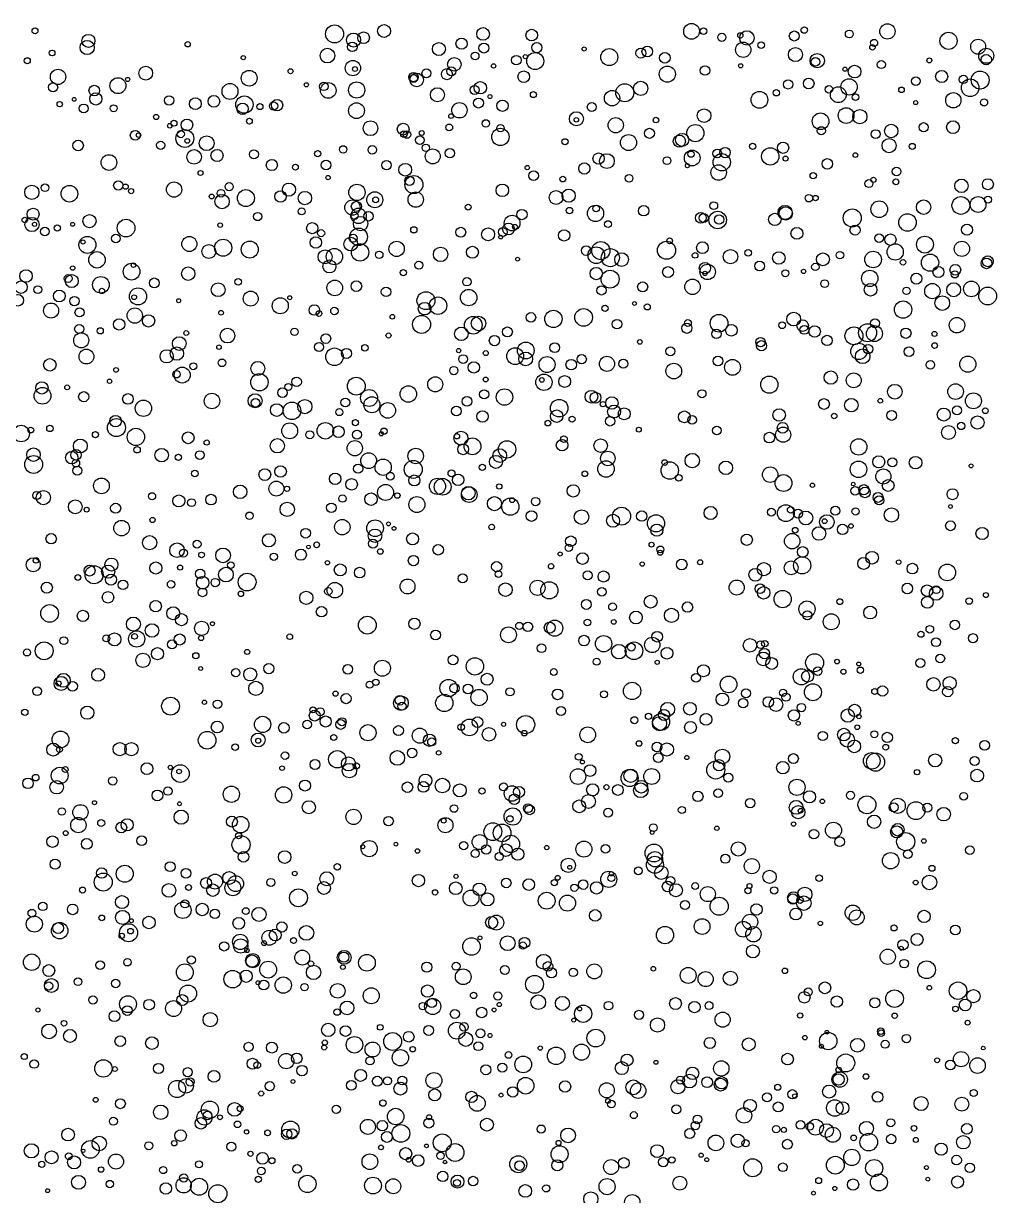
# Model space of a CAD drawing. Extents: x -296 to 296, y -196 to 196.
# Drawn here: x 215.2 to 295.7, y 98.5 to 195.4 of the extents above; entities that cross this region are included whole.
import ezdxf

# ---------------------------------------------------------------- set-up
doc = ezdxf.new("R2010")
doc.units = 0

msp = doc.modelspace()

# ---------------------------------------------------------------- linework, layer by layer
at = {"layer": 'VIA'}
for centre, radius in [((216.1706, 194.8199), 0.243), ((240.94, 194.5734), 0.7448), ((245.0342, 194.813), 0.5313), ((253.2217, 194.5724), 0.5193), ((257.2413, 194.473), 0.4796), ((270.4584, 194.7871), 0.6512), ((271.4482, 194.7941), 0.2733), ((275.0338, 194.2414), 0.5949), ((278.9546, 194.3996), 0.4139), ((279.7815, 194.8913), 0.2703), ((283.5022, 194.5651), 0.3272), ((286.6557, 194.7788), 0.635), ((220.4855, 193.4476), 0.5876), ((220.588, 193.9999), 0.5374), ((228.7955, 193.7168), 0.216), ((242.5121, 194.0675), 0.5797), ((242.4091, 193.5001), 0.3926), ((243.3438, 194.2549), 0.4805), ((249.5661, 193.3225), 0.5399), ((251.4381, 193.763), 0.4633), ((257.6649, 193.4357), 0.4231), ((272.9565, 194.2953), 0.3384), ((274.733, 193.2648), 0.6319), ((274.492, 194.4495), 0.218), ((276.2185, 193.6428), 0.2762), ((285.5512, 193.8281), 0.2948), ((291.7082, 194.002), 0.7114), ((294.1565, 193.5141), 0.6181), ((217.5808, 192.9948), 0.2374), ((240.3504, 192.7767), 0.6044), ((252.56, 192.7468), 0.3214), ((253.2853, 193.4059), 0.4131), ((257.531, 192.3298), 0.7063), ((261.5773, 193.3231), 0.1718), ((263.657, 192.6548), 0.7039), ((266.266, 192.9863), 0.4113), ((266.7971, 193.1216), 0.4424), ((268.2473, 192.5907), 0.4392), ((279.0494, 192.8621), 0.5814), ((280.8496, 192.3643), 0.5914), ((285.4119, 193.4661), 0.2244), ((294.8239, 192.7617), 0.6202), ((215.5318, 192.3525), 0.2486), ((233.3893, 192.6137), 0.1734), ((242.4545, 191.7466), 0.6342), ((250.8371, 192.0598), 0.5572), ((254.0867, 191.9255), 0.1828), ((255.9669, 192.402), 0.3939), ((256.7092, 192.6933), 0.1701), ((268.4549, 191.247), 0.6652), ((271.5684, 191.5457), 0.3918), ((274.521, 191.9344), 0.1736), ((280.704, 192.2614), 0.3649), ((283.9399, 191.4558), 0.528), ((286.1509, 192.038), 0.3361), ((290.1201, 192.3821), 0.2066), ((294.8282, 192.4424), 0.4274), ((218.0749, 191.0167), 0.6334), ((223.0293, 190.2929), 0.6604), ((223.8284, 190.8061), 0.1758), ((225.3254, 191.3253), 0.5685), ((233.8777, 190.9098), 0.6505), ((237.2988, 191.4862), 0.2054), ((242.6301, 191.6683), 0.2053), ((247.465, 190.9947), 0.3804), ((247.4831, 190.892), 0.3221), ((247.7285, 190.7673), 0.5644), ((248.5358, 191.3165), 0.3675), ((250.2281, 191.2452), 0.4566), ((250.5913, 191.4798), 0.367), ((256.5796, 191.0332), 0.4778), ((283.1486, 191.6531), 0.1737), ((289.006, 190.6607), 0.3564), ((291.1397, 191.0485), 0.4974), ((292.9337, 190.8098), 0.3513), ((294.3204, 190.7557), 0.7437), ((217.6638, 190.1565), 0.3808), ((221.073, 189.8869), 0.4394), ((232.2918, 189.8199), 0.6599), ((238.6027, 190.3676), 0.1733), ((240.0509, 190.2312), 0.3492), ((240.4179, 189.8966), 0.6469), ((242.7686, 189.9313), 0.6693), ((249.442, 189.5392), 0.58), ((252.5231, 189.9438), 0.3757), ((252.9913, 190.1164), 0.5115), ((264.9329, 189.7087), 0.7442), ((266.2541, 190.0714), 0.5832), ((278.4462, 190.3941), 0.3784), ((280.1431, 190.4733), 0.44), ((281.8156, 189.9897), 0.3105), ((282.5921, 189.5456), 0.6559), ((283.4807, 190.1898), 0.6785), ((287.8164, 189.9494), 0.2268), ((293.4961, 190.1195), 0.7281), ((219.4057, 189.1568), 0.1572), ((221.2012, 189.1981), 0.5055), ((227.2562, 189.0696), 0.3921), ((229.4265, 188.7973), 0.4884), ((230.9634, 188.9966), 0.4797), ((233.4826, 188.7273), 0.7147), ((236.1867, 188.6807), 0.4655), ((252.8454, 188.8541), 0.4092), ((253.7877, 189.395), 0.1649), ((254.825, 188.6333), 0.4708), ((257.381, 189.5528), 0.2476), ((263.8866, 189.2599), 0.6376), ((276.0715, 189.1221), 0.6916), ((277.4636, 189.7034), 0.2589), ((284.0098, 189.3405), 0.2673), ((288.994, 188.8902), 0.1669), ((292.1042, 189.0835), 0.6328), ((294.6476, 188.9071), 0.2935), ((218.2117, 188.7648), 0.2205), ((220.1944, 188.4144), 0.3602), ((222.6723, 188.4199), 0.2848), ((233.3364, 188.3745), 0.4683), ((234.7662, 188.5606), 0.248), ((235.8998, 188.6103), 0.3476), ((242.7515, 188.2302), 0.6529), ((251.2676, 188.2549), 0.6342), ((260.936, 187.5521), 0.5834), ((262.2052, 188.5331), 0.3663), ((271.4958, 187.8187), 0.5614), ((281.1215, 187.3455), 0.6886), ((283.2365, 187.821), 0.6508), ((284.3728, 187.7261), 0.5912), ((226.1816, 187.7028), 0.2139), ((227.3197, 186.9785), 0.1927), ((227.6537, 187.1896), 0.2503), ((228.7315, 187.0475), 0.4853), ((233.896, 187.359), 0.239), ((243.9097, 186.7737), 0.6116), ((246.6129, 186.697), 0.488), ((250.4192, 186.8361), 0.2822), ((250.5694, 187.7791), 0.1917), ((253.4483, 187.1693), 0.3111), ((254.6537, 186.7781), 0.3029), ((260.9263, 187.471), 0.1841), ((264.1876, 187.0233), 0.63), ((267.5115, 187.4478), 0.2273), ((270.7746, 186.3706), 0.7116), ((286.9635, 186.5461), 0.5531), ((289.65, 186.8521), 0.3821), ((292.0782, 186.8614), 0.5262), ((224.4545, 186.1908), 0.4039), ((224.7255, 186.2042), 0.1837), ((228.5616, 185.9272), 0.7398), ((228.2238, 186.2854), 0.2949), ((230.365, 185.5347), 0.6105), ((246.6715, 186.2894), 0.2655), ((246.9264, 186.2459), 0.3071), ((247.9945, 185.7878), 0.3601), ((248.1481, 186.3814), 0.2023), ((254.6528, 186.0584), 0.7178), ((265.2468, 185.5896), 0.6649), ((266.9721, 186.3519), 0.4153), ((269.4509, 185.6978), 0.5038), ((269.6822, 185.8112), 0.5396), ((281.1898, 186.5644), 0.3375), ((285.681, 186.2882), 0.3663), ((219.7363, 185.3446), 0.4358), ((226.5578, 185.3655), 0.3418), ((228.7617, 185.722), 0.1913), ((241.6483, 185.0209), 0.3099), ((244.0609, 184.9883), 0.3531), ((248.4876, 185.1589), 0.3029), ((260.0015, 185.653), 0.2569), ((273.231, 184.7593), 0.43), ((275.5039, 185.2742), 0.2588), ((276.9663, 184.4449), 0.7133), ((278.0277, 185.1554), 0.4662), ((286.7907, 185.3355), 0.5842), ((288.7111, 185.2722), 0.2484), ((222.2845, 183.9395), 0.6477), ((229.3261, 184.4022), 0.6064), ((231.2233, 184.5111), 0.502), ((234.2669, 184.6212), 0.3747), ((235.7557, 183.7252), 0.4584), ((239.5443, 184.6717), 0.2588), ((249.0565, 184.4444), 0.6184), ((250.4744, 184.7091), 0.3951), ((262.7709, 184.2651), 0.4679), ((263.455, 184.0545), 0.6106), ((268.4258, 184.0923), 0.3236), ((270.5115, 184.3093), 0.6503), ((270.4145, 184.6271), 0.258), ((272.5877, 184.68), 0.3603), ((272.9572, 183.9659), 0.7162), ((278.2279, 184.2605), 0.207), ((281.6817, 183.8215), 0.4367), ((284.004, 184.5524), 0.1915), ((229.8617, 183.074), 0.2059), ((237.7011, 183.5501), 0.2403), ((240.2343, 183.7323), 0.3924), ((245.2393, 183.7243), 0.3851), ((246.7795, 183.3393), 0.5264), ((256.8667, 183.5177), 0.1788), ((257.3941, 182.8431), 0.4013), ((261.5921, 183.4452), 0.4668), ((270.1147, 183.6807), 0.1694), ((272.6957, 183.1092), 0.6425), ((287.4152, 183.1986), 0.3604), ((223.0587, 182.0409), 0.3856), ((227.669, 181.6994), 0.6289), ((232.2262, 181.9461), 0.3416), ((237.1667, 181.6952), 0.5447), ((240.4015, 182.6934), 0.1826), ((247.1357, 182.4237), 0.385), ((247.4963, 182.1133), 0.7439), ((259.8134, 182.5664), 0.2378), ((265.2906, 182.6316), 0.3188), ((280.5197, 182.8538), 0.2655), ((285.1201, 182.1962), 0.3268), ((285.4998, 182.5029), 0.2125), ((287.3531, 182.3414), 0.2464), ((292.7753, 182.01), 0.5546), ((294.9581, 182.144), 0.4563), ((215.9071, 181.4747), 0.5918), ((216.994, 181.8534), 0.3169), ((219.0149, 181.3578), 0.6889), ((223.6608, 181.9402), 0.2169), ((224.1122, 181.571), 0.2122), ((230.7769, 181.1279), 0.198), ((231.6397, 180.7094), 0.5898), ((231.5471, 181.3976), 0.3152), ((233.6064, 180.9917), 0.702), ((236.4657, 181.1291), 0.4788), ((238.4837, 180.9979), 0.5553), ((242.7915, 181.4687), 0.6731), ((244.2677, 180.856), 0.6621), ((247.6501, 180.873), 0.6368), ((254.8078, 181.6349), 0.5147), ((259.2536, 181.0433), 0.57), ((260.2979, 181.1969), 0.5451), ((280.1558, 180.9899), 0.3139), ((242.418, 180.2134), 0.6329), ((242.7415, 180.3132), 0.4167), ((244.3389, 180.8548), 0.245), ((251.9883, 180.2531), 0.2433), ((262.5166, 179.7312), 0.6717), ((262.5648, 180.1369), 0.2686), ((266.4963, 179.9517), 0.4334), ((272.2976, 180.3666), 0.318), ((278.19, 179.8132), 0.583), ((278.2442, 179.725), 0.5533), ((280.7115, 180.9984), 0.2254), ((285.98, 180.0734), 0.6914), ((289.6449, 180.2451), 0.5942), ((292.725, 180.3847), 0.7329), ((294.1515, 180.4655), 0.6518), ((294.9755, 180.8668), 0.2849), ((215.3236, 179.184), 0.2248), ((215.9173, 178.8123), 0.5859), ((216.015, 179.6689), 0.4914), ((220.6821, 179.0946), 0.5459), ((234.5775, 179.4722), 0.3414), ((238.2147, 179.9004), 0.2858), ((242.9166, 179.5302), 0.6399), ((242.6032, 179.5266), 0.2927), ((243.0959, 178.8826), 0.5983), ((243.7486, 179.4978), 0.3953), ((255.6213, 178.9316), 0.6487), ((256.4332, 179.6313), 0.4242), ((260.3664, 179.961), 0.2659), ((271.22, 179.3643), 0.4444), ((271.4617, 179.3541), 0.3714), ((272.6171, 179.1866), 0.728), ((272.7321, 179.2207), 0.3901), ((277.3461, 179.2345), 0.514), ((283.7434, 179.3531), 0.7459), ((288.3171, 178.9821), 0.7233), ((216.1313, 178.8237), 0.1719), ((216.9889, 178.2398), 0.3542), ((218.0159, 178.5262), 0.2621), ((219.2783, 178.8267), 0.1583), ((223.6974, 178.5216), 0.7297), ((231.4797, 178.7608), 0.1877), ((239.0901, 178.509), 0.4619), ((239.8321, 178.0957), 0.2902), ((242.9269, 177.7924), 0.7273), ((247.4944, 178.3701), 0.2592), ((251.3757, 178.1737), 0.4062), ((253.6345, 178.0022), 0.5353), ((254.8508, 178.1921), 0.3662), ((255.3212, 178.4399), 0.4882), ((255.8605, 178.6113), 0.2069), ((259.9186, 177.9119), 0.4715), ((263.5502, 178.8491), 0.2797), ((279.1687, 178.0798), 0.4901), ((283.9759, 178.3523), 0.4175), ((293.2396, 178.3792), 0.4567), ((220.5002, 177.1282), 0.7042), ((220.1446, 177.3692), 0.1722), ((222.8448, 177.6569), 0.3532), ((228.9324, 177.2026), 0.6252), ((231.728, 176.8924), 0.7042), ((233.9234, 176.7431), 0.7007), ((239.3882, 177.3264), 0.4696), ((242.2747, 177.1923), 0.5674), ((242.4748, 177.6767), 0.3295), ((246.0715, 176.7956), 0.6342), ((254.674, 177.7705), 0.1553), ((262.9553, 176.6519), 0.747), ((268.3887, 176.6817), 0.7488), ((268.6478, 177.4632), 0.2363), ((271.3571, 176.8925), 0.4861), ((285.9771, 177.6793), 0.3534), ((286.8989, 177.558), 0.4707), ((289.7556, 177.1504), 0.696), ((292.8135, 176.8025), 0.6298), ((221.295, 175.8918), 0.6806), ((230.5436, 176.5815), 0.5668), ((240.1561, 176.1417), 0.5794), ((240.9256, 176.1616), 0.6768), ((243.0438, 176.5075), 0.717), ((244.6325, 176.3084), 0.3098), ((249.71, 176.3443), 0.5971), ((252.3354, 176.5129), 0.4972), ((261.7452, 176.6578), 0.4001), ((262.5806, 176.2759), 0.6882), ((263.7419, 176.0692), 0.7463), ((264.6696, 175.9087), 0.565), ((270.7536, 176.2585), 0.2324), ((273.6767, 176.1538), 0.5962), ((275.1315, 176.463), 0.2761), ((277.6744, 176.0367), 0.517), ((281.3236, 175.9316), 0.5363), ((282.7297, 176.2748), 0.3101), ((285.4669, 175.9174), 0.6836), ((287.2947, 176.5423), 0.6732), ((224.1554, 174.915), 0.6931), ((224.3072, 175.4484), 0.1864), ((240.5159, 175.3465), 0.5359), ((247.9095, 175.4479), 0.3286), ((256.0701, 175.9486), 0.1606), ((271.5613, 175.2086), 0.4688), ((271.7864, 174.8915), 0.6379), ((276.0806, 175.3806), 0.4039), ((280.6919, 175.3041), 0.3043), ((287.9446, 175.6879), 0.2256), ((290.1794, 175.6584), 0.7115), ((292.2687, 175.0713), 0.4429), ((294.8481, 175.599), 0.443), ((294.9532, 175.7718), 0.451), ((215.4224, 174.5536), 0.5198), ((218.9119, 174.3489), 0.3235), ((219.2115, 174.1359), 0.5361), ((219.2874, 175.2097), 0.1847), ((221.6226, 173.8233), 0.685), ((228.8351, 174.7469), 0.5531), ((246.6232, 174.8346), 0.2613), ((262.5833, 174.7521), 0.5078), ((263.7225, 174.2928), 0.7437), ((268.518, 174.8786), 0.4508), ((271.5619, 174.7689), 0.1781), ((278.205, 174.7778), 0.2895), ((279.7264, 174.9353), 0.18), ((285.1909, 174.3592), 0.6729), ((289.0491, 174.3348), 0.4513), ((290.8745, 174.8845), 0.4547), ((292.2283, 174.6865), 0.2965), ((215.0095, 173.6332), 0.5181), ((216.4057, 173.4254), 0.3273), ((221.7066, 173.319), 0.2173), ((224.6901, 172.867), 0.7076), ((226.0347, 173.9821), 0.4085), ((231.3144, 173.4183), 0.5682), ((232.9652, 174.0764), 0.275), ((240.9523, 173.5713), 0.6462), ((242.7437, 173.712), 0.4419), ((245.1998, 173.245), 0.399), ((251.8827, 174.0784), 0.3477), ((263.0103, 173.3655), 0.384), ((266.4153, 173.6501), 0.4182), ((270.5381, 173.6633), 0.6376), ((281.4679, 173.9205), 0.3192), ((285.2614, 173.4184), 0.5253), ((288.2346, 173.3249), 0.307), ((290.3699, 173.3032), 0.6317), ((292.1321, 173.4203), 0.5747), ((293.5937, 173.4855), 0.6479), ((294.9427, 172.9021), 0.7347), ((214.7552, 172.5475), 0.4751), ((218.1766, 172.904), 0.4845), ((219.4308, 172.4789), 0.3825), ((224.3676, 172.7973), 0.1983), ((228.0468, 172.5109), 0.1622), ((234.0044, 172.6853), 0.6192), ((236.4495, 172.092), 0.6652), ((237.239, 172.759), 0.1639), ((248.4951, 172.5166), 0.7421), ((249.4934, 172.1049), 0.7239), ((252.0274, 172.7719), 0.6785), ((291.1936, 172.3102), 0.6062), ((217.4984, 171.6961), 0.622), ((219.8503, 171.5411), 0.3735), ((224.4204, 171.2846), 0.6357), ((231.5545, 171.5139), 0.197), ((239.2651, 171.7393), 0.4348), ((239.6477, 171.4466), 0.2333), ((240.9287, 171.6594), 0.3084), ((248.382, 171.8531), 0.5184), ((259.0356, 171.0068), 0.7174), ((261.5314, 171.1294), 0.7291), ((263.3063, 171.8878), 0.2601), ((265.7393, 172.2825), 0.1592), ((266.7915, 172.0023), 0.2567), ((278.8996, 170.9955), 0.5704), ((287.9517, 171.7759), 0.7204), ((223.1304, 170.551), 0.4704), ((225.5601, 170.8403), 0.5088), ((245.7199, 171.1853), 0.1871), ((248.1354, 170.5533), 0.7431), ((252.4123, 170.4856), 0.7313), ((252.8439, 170.6287), 0.6012), ((257.1741, 171.1323), 0.3959), ((264.2908, 170.5698), 0.3968), ((270.0688, 170.2323), 0.4195), ((270.1534, 170.6675), 0.2823), ((272.7303, 170.6501), 0.7309), ((277.9509, 170.4788), 0.2759), ((279.6447, 170.4526), 0.4768), ((285.016, 169.86), 0.7473), ((285.6241, 170.6446), 0.3734), ((292.4044, 170.4855), 0.641), ((219.9925, 169.2349), 0.6248), ((219.8221, 170.1683), 0.374), ((221.5618, 170.0179), 0.2575), ((228.676, 169.8349), 0.2002), ((232.087, 169.6255), 0.6079), ((237.6218, 169.9427), 0.3025), ((240.2175, 169.3829), 0.402), ((245.4015, 169.6368), 0.2091), ((251.422, 169.7739), 0.5613), ((254.1599, 169.2117), 0.4266), ((255.236, 169.934), 0.4059), ((272.5108, 169.7686), 0.3875), ((273.7517, 170.0664), 0.4814), ((279.7831, 170.0948), 0.3621), ((280.6406, 169.9656), 0.4724), ((281.6642, 169.2222), 0.4264), ((283.8832, 169.6055), 0.7395), ((285.5835, 169.79), 0.6616), ((288.1832, 169.8205), 0.4243), ((290.5451, 169.7617), 0.2124), ((227.9044, 168.1408), 0.55), ((228.0938, 168.9687), 0.5662), ((231.3812, 168.6741), 0.1869), ((239.6546, 168.6789), 0.3668), ((243.4475, 168.6165), 0.2636), ((256.7477, 168.3962), 0.6931), ((259.1473, 168.6318), 0.4043), ((266.182, 169.1038), 0.187), ((268.7141, 168.3313), 0.3714), ((276.1564, 169.0883), 0.3809), ((276.2397, 168.7888), 0.4214), ((284.2921, 168.3216), 0.674), ((285.0526, 168.5103), 0.3919), ((288.4422, 168.2982), 0.3972), ((290.5582, 168.8038), 0.2338), ((217.3952, 167.2108), 0.5165), ((220.4209, 167.8934), 0.6128), ((227.0572, 167.9114), 0.5483), ((231.6258, 167.3749), 0.3161), ((240.9327, 167.8769), 0.7252), ((241.9309, 168.1548), 0.4176), ((251.2012, 168.3924), 0.1781), ((251.5639, 167.6875), 0.358), ((253.4445, 168.1791), 0.2063), ((255.8716, 167.9234), 0.6933), ((256.7404, 167.7006), 0.5693), ((258.5059, 167.2335), 0.6623), ((261.3745, 167.6719), 0.3838), ((263.4631, 167.2896), 0.6233), ((272.6407, 167.5258), 0.3986), ((284.607, 167.9157), 0.6049), ((293.3015, 167.2628), 0.6702), ((222.8717, 166.7911), 0.195), ((227.8728, 166.4278), 0.3072), ((228.3408, 166.3655), 0.6604), ((229.2604, 167.0935), 0.2847), ((234.5946, 166.9111), 0.58), ((250.801, 166.734), 0.3433), ((252.4539, 166.9976), 0.4711), ((260.5062, 167.2201), 0.4344), ((264.816, 167.2963), 0.3732), ((268.9909, 166.6913), 0.6488), ((273.8419, 166.9991), 0.6553), ((290.2028, 167.2108), 0.3526), ((216.7381, 165.3008), 0.5084), ((222.3301, 165.8548), 0.1795), ((234.723, 165.7676), 0.718), ((237.7998, 165.8018), 0.396), ((242.7371, 165.4456), 0.7384), ((249.2635, 165.5951), 0.6215), ((253.434, 165.999), 0.2006), ((258.2541, 165.7683), 0.6774), ((258.0749, 165.9611), 0.191), ((259.9647, 165.8291), 0.4908), ((276.8877, 165.5704), 0.7103), ((281.9679, 166.1513), 0.549), ((283.869, 165.9258), 0.6145), ((216.7892, 164.6524), 0.6901), ((218.8255, 165.3431), 0.2015), ((220.1971, 164.5726), 0.4197), ((223.8582, 164.389), 0.442), ((230.8018, 164.215), 0.6406), ((234.3694, 164.2348), 0.5858), ((236.6329, 164.9035), 0.3978), ((237.1176, 165.383), 0.2916), ((243.7961, 164.4667), 0.7013), ((247.0387, 164.7963), 0.679), ((253.3105, 164.7694), 0.375), ((254.9909, 164.5417), 0.6786), ((262.1827, 164.5682), 0.5255), ((262.5147, 164.4842), 0.4516), ((271.318, 164.8142), 0.3334), ((287.2646, 164.9849), 0.6107), ((292.2915, 164.9945), 0.6429), ((293.763, 164.2313), 0.6595), ((225.1372, 163.6171), 0.6749), ((234.3926, 164.0628), 0.3544), ((236.1612, 163.4661), 0.5255), ((237.4124, 163.4054), 0.728), ((238.4841, 163.7573), 0.5895), ((241.8267, 164.0941), 0.3656), ((244.028, 163.9056), 0.6637), ((245.3378, 163.4373), 0.6437), ((251.8969, 164.1855), 0.4054), ((259.5122, 163.6295), 0.724), ((263.1321, 163.9556), 0.2186), ((263.8684, 164.0513), 0.5107), ((264.0531, 163.3494), 0.5333), ((281.4091, 163.9686), 0.445), ((283.6702, 163.8724), 0.5603), ((286.0667, 164.2376), 0.1934), ((292.4073, 163.4446), 0.3755), ((222.8329, 162.5486), 0.4791), ((241.3321, 163.2986), 0.2899), ((251.0179, 163.3875), 0.3996), ((253.1757, 162.9438), 0.4731), ((259.3065, 162.9645), 0.515), ((260.5804, 162.7167), 0.2489), ((263.7219, 162.539), 0.3885), ((264.8873, 163.1574), 0.4923), ((269.8634, 162.9059), 0.4869), ((270.511, 162.6659), 0.3637), ((277.6999, 163.0568), 0.5152), ((282.2542, 162.9783), 0.2219), ((287.0047, 163.0289), 0.4101), ((291.3073, 163.0992), 0.5358), ((294.1063, 162.4396), 0.5474), ((294.7487, 163.4133), 0.2358), ((215.0264, 161.5268), 0.6847), ((215.8185, 161.8143), 0.2416), ((217.4033, 161.9496), 0.2645), ((222.9019, 162.0174), 0.7478), ((224.5085, 161.2458), 0.7171), ((237.233, 161.7491), 0.6551), ((240.1807, 161.7525), 0.6819), ((241.2677, 161.6765), 0.479), ((242.6649, 162.4234), 0.2559), ((245.0356, 161.726), 0.2583), ((258.5767, 162.3899), 0.2335), ((266.0999, 161.8475), 0.2041), ((272.5554, 161.7784), 0.3589), ((278.0342, 161.4339), 0.6236), ((277.9949, 162.0038), 0.4449), ((291.7027, 161.6138), 0.5731), ((292.7518, 162.1528), 0.3032), ((219.9145, 160.4999), 0.5732), ((221.1681, 161.439), 0.2551), ((228.8351, 161.1742), 0.4858), ((230.3681, 160.7834), 0.214), ((236.2122, 160.514), 0.5926), ((238.8891, 161.4285), 0.3329), ((242.6139, 160.3132), 0.6317), ((242.798, 161.4303), 0.3663), ((244.8083, 161.5131), 0.175), ((251.39, 161.1496), 0.575), ((251.053, 161.303), 0.2219), ((252.3444, 160.4676), 0.695), ((255.1989, 160.2196), 0.7167), ((259.752, 160.5657), 0.4769), ((259.9097, 161.0599), 0.2716), ((262.9406, 160.5288), 0.5562), ((276.8945, 161.1886), 0.4398), ((284.2825, 160.4197), 0.6751), ((216.0476, 159.7836), 0.5593), ((219.2082, 159.5334), 0.515), ((219.5573, 159.7713), 0.4362), ((224.6109, 160.184), 0.263), ((226.6406, 159.7395), 0.5599), ((229.7949, 159.7483), 0.3595), ((243.7568, 159.2847), 0.6549), ((247.649, 159.6693), 0.641), ((251.5751, 160.2279), 0.4522), ((254.5991, 159.706), 0.5609), ((263.5343, 159.4676), 0.6067), ((216.058, 158.9704), 0.7399), ((219.55, 159.0758), 0.3124), ((228.0235, 159.5651), 0.2544), ((242.8819, 158.6222), 0.3841), ((244.9576, 158.743), 0.6743), ((247.444, 158.5646), 0.7412), ((253.1525, 158.7432), 0.258), ((254.2841, 159.1874), 0.5368), ((263.3864, 158.5998), 0.6833), ((268.6582, 158.4697), 0.7206), ((268.2371, 159.1275), 0.2353), ((270.5135, 159.293), 0.5967), ((273.2929, 158.6909), 0.555), ((284.2608, 158.568), 0.6863), ((285.939, 159.1896), 0.4969), ((287.0697, 159.149), 0.3732), ((288.9769, 159.1191), 0.5228), ((293.5753, 158.8561), 0.1632), ((219.6664, 158.4655), 0.3755), ((229.3848, 158.2286), 0.2707), ((235.1702, 158.1318), 0.4892), ((236.4741, 158.3924), 0.4784), ((240.9906, 157.7845), 0.4794), ((245.5469, 158.001), 0.3176), ((247.5296, 157.6506), 0.4573), ((250.6091, 158.2299), 0.2867), ((251.1552, 157.7025), 0.4707), ((261.6368, 158.1993), 0.2352), ((269.4155, 157.8634), 0.2673), ((276.9565, 158.1278), 0.6355), ((278.0599, 157.4342), 0.6973), ((286.3145, 157.9815), 0.6262), ((221.6636, 157.2023), 0.6483), ((233.1326, 156.7064), 0.5555), ((236.1311, 156.9709), 0.6199), ((237.0064, 156.9588), 0.2173), ((242.3506, 157.3274), 0.4772), ((245.1565, 156.6586), 0.6648), ((249.4511, 157.1628), 0.668), ((249.8771, 157.1253), 0.691), ((252.0713, 156.4761), 0.6479), ((252.0039, 156.5977), 0.5629), ((254.5556, 157.147), 0.2219), ((260.6816, 156.7823), 0.5088), ((280.4538, 157.2544), 0.179), ((283.9782, 156.7991), 0.3543), ((283.8244, 157.3499), 0.1508), ((284.6999, 156.8831), 0.4201), ((284.7997, 156.6555), 0.4359), ((286.7114, 157.2308), 0.4859), ((216.3205, 156.4091), 0.3349), ((216.8632, 156.2311), 0.5863), ((225.852, 156.3441), 0.2932), ((228.0614, 155.9567), 0.4962), ((229.1178, 155.812), 0.3289), ((230.7204, 156.0644), 0.4388), ((241.6022, 156.1508), 0.3062), ((243.9573, 156.1011), 0.5184), ((246.1238, 156.398), 0.2275), ((247.7455, 155.6533), 0.6603), ((254.1628, 155.7293), 0.5828), ((255.4723, 155.4809), 0.7082), ((255.6241, 156.0143), 0.2015), ((257.5572, 155.9027), 0.3431), ((285.8764, 156.2484), 0.4138), ((285.9684, 155.9999), 0.3791), ((292.0361, 156.5126), 0.4538), ((219.4953, 155.466), 0.5691), ((220.4421, 155.2328), 0.2039), ((222.838, 155.3481), 0.4172), ((237.025, 155.257), 0.5923), ((240.6744, 155.3868), 0.3943), ((257.2212, 154.7069), 0.4433), ((261.3622, 154.6174), 0.6043), ((264.6753, 154.6958), 0.7451), ((266.3344, 154.7003), 0.429), ((272.0311, 154.9574), 0.5428), ((277.0599, 155.0273), 0.324), ((278.2536, 154.9495), 0.6955), ((278.6534, 155.2136), 0.2718), ((279.263, 154.8989), 0.371), ((279.9001, 154.5476), 0.574), ((282.3464, 155.1439), 0.3703), ((284.0177, 155.0849), 0.2944), ((286.9849, 154.7959), 0.5919), ((291.8622, 155.4917), 0.1558), ((223.3282, 153.7044), 0.6433), ((225.8909, 154.38), 0.2134), ((233.9045, 154.7326), 0.3072), ((241.5788, 153.7841), 0.6404), ((244.2888, 153.6983), 0.6927), ((245.4035, 154.0555), 0.1589), ((263.9657, 154.3135), 0.5369), ((267.5191, 154.1017), 0.7103), ((281.6483, 154.2133), 0.5998), ((281.4582, 154.2799), 0.2023), ((291.8698, 153.8985), 0.4023), ((217.5057, 152.8321), 0.4283), ((235.5075, 152.6963), 0.5399), ((238.5446, 153.2854), 0.4019), ((244.2839, 153.078), 0.5551), ((245.8548, 153.6863), 0.1541), ((247.3943, 152.8165), 0.493), ((253.9321, 153.7969), 0.235), ((267.5872, 153.5404), 0.5046), ((275.0171, 152.7467), 0.47), ((278.7799, 152.6306), 0.6397), ((279.0286, 153.5358), 0.2359), ((280.9922, 153.258), 0.5594), ((282.9466, 153.6037), 0.4315), ((283.6388, 153.8839), 0.1899), ((294.4773, 153.2603), 0.5048), ((225.6475, 152.496), 0.5881), ((227.9137, 151.8757), 0.6024), ((229.574, 152.3801), 0.326), ((238.7802, 152.155), 0.1515), ((239.4618, 152.324), 0.2361), ((244.1142, 152.4274), 0.3749), ((249.5094, 151.9128), 0.4338), ((260.3009, 152.073), 0.3022), ((260.4746, 152.6241), 0.435), ((267.1512, 152.3373), 0.2063), ((267.8795, 151.9422), 0.2828), ((279.6492, 151.7332), 0.4423), ((216.0222, 150.6804), 0.5836), ((216.2469, 151.0379), 0.2261), ((222.4874, 150.6924), 0.5378), ((228.4478, 151.6466), 0.3289), ((229.9379, 151.4854), 0.235), ((231.717, 151.4547), 0.6079), ((235.9213, 151.3431), 0.3014), ((238.1548, 151.5033), 0.4583), ((244.7205, 151.7725), 0.2307), ((247.4597, 151.0206), 0.4251), ((259.5944, 151.5611), 0.172), ((261.4412, 151.189), 0.4845), ((267.8711, 151.6714), 0.2125), ((279.6079, 150.6287), 0.7107), ((284.6892, 150.785), 0.4959), ((285.3801, 151.2549), 0.5253), ((220.6848, 150.1904), 0.4484), ((221.0518, 149.8559), 0.746), ((222.2202, 150.1098), 0.5453), ((226.1666, 150.4061), 0.5018), ((228.1615, 150.447), 0.2096), ((229.8257, 149.9274), 0.3925), ((231.9595, 149.8605), 0.6055), ((232.3683, 150.6454), 0.272), ((240.3485, 150.8391), 0.1779), ((241.4124, 150.2455), 0.4957), ((243.0147, 150.0282), 0.4404), ((254.3434, 150.5194), 0.4239), ((258.837, 150.5533), 0.2215), ((266.3825, 150.7334), 0.1795), ((269.6422, 150.6952), 0.4417), ((271.1645, 150.8828), 0.2066), ((275.7319, 149.8464), 0.5347), ((276.437, 150.313), 0.5532), ((278.6973, 150.4216), 0.5766), ((287.5832, 150.8917), 0.1896), ((288.7201, 150.3571), 0.4393), ((291.601, 150.0424), 0.6903), ((219.7133, 149.626), 0.2399), ((222.4561, 149.4492), 0.4602), ((223.4466, 149.0165), 0.3916), ((227.4207, 149.0564), 0.3064), ((230.0378, 149.1889), 0.5189), ((231.0705, 149.2012), 0.3457), ((233.7062, 149.2461), 0.737), ((246.9735, 148.8818), 0.6158), ((251.5296, 149.5531), 0.382), ((254.4953, 149.9085), 0.2785), ((257.721, 148.7717), 0.6224), ((258.6971, 148.5621), 0.71), ((261.8682, 149.8024), 0.3608), ((263.1823, 149.7044), 0.4585), ((274.1899, 148.7918), 0.6232), ((217.1455, 148.7849), 0.4602), ((222.2042, 147.9839), 0.4753), ((230.0204, 148.3972), 0.3585), ((233.192, 148.2733), 0.2252), ((238.6, 147.9451), 0.5443), ((240.425, 148.4798), 0.3105), ((240.962, 148.5759), 0.643), ((255.0747, 148.6156), 0.5572), ((263.0365, 148.4421), 0.3562), ((276.1235, 148.6952), 0.4021), ((276.4193, 148.3619), 0.5169), ((277.9909, 147.8409), 0.7145), ((288.2989, 148.7111), 0.4394), ((289.9309, 148.5324), 0.4741), ((290.6857, 148.3056), 0.5625), ((290.7023, 148.6124), 0.3205), ((294.8039, 148.1683), 0.2096), ((217.3786, 146.6548), 0.7304), ((226.1473, 147.2504), 0.4779), ((261.7581, 147.3951), 0.4112), ((263.9238, 147.2072), 0.3178), ((267.0766, 147.6256), 0.5337), ((270.1244, 147.1816), 0.4309), ((280.0016, 147.0142), 0.6672), ((282.7189, 147.6238), 0.2433), ((289.9581, 147.5713), 0.4846), ((293.4145, 147.6773), 0.2657), ((220.1346, 146.4446), 0.4654), ((224.3003, 145.7735), 0.5788), ((227.603, 146.6652), 0.539), ((228.2773, 146.1386), 0.4997), ((239.8601, 146.791), 0.433), ((243.6492, 145.6837), 0.7388), ((265.8542, 146.3156), 0.5254), ((268.8002, 146.4937), 0.5859), ((280.0282, 146.4928), 0.3685), ((282.0053, 145.9618), 0.6613), ((285.2258, 146.7284), 0.5274), ((225.8431, 145.244), 0.5609), ((229.9496, 145.4201), 0.5876), ((230.8444, 145.8052), 0.1663), ((247.5404, 145.8033), 0.4678), ((255.3224, 144.8831), 0.6499), ((256.2137, 145.6176), 0.2959), ((256.9308, 145.551), 0.3893), ((258.7298, 145.4778), 0.4529), ((259.1485, 145.4345), 0.6627), ((261.847, 145.8969), 0.2773), ((264.0275, 145.9556), 0.1929), ((290.1597, 145.3423), 0.3159), ((292.2355, 145.698), 0.3887), ((218.555, 144.406), 0.3202), ((222.0707, 144.5893), 0.2812), ((222.7444, 144.5024), 0.5328), ((224.5755, 144.5431), 0.6725), ((224.4041, 144.7569), 0.2365), ((227.5019, 144.0891), 0.3689), ((228.134, 144.4968), 0.4555), ((229.9035, 144.6198), 0.2117), ((237.2332, 144.7283), 0.2347), ((249.2914, 144.8697), 0.4064), ((261.566, 144.408), 0.4396), ((263.1884, 144.1482), 0.675), ((267.208, 144.0487), 0.6353), ((267.6135, 144.7284), 0.4411), ((275.288, 144.0148), 0.557), ((276.517, 144.1562), 0.2653), ((289.4209, 144.9365), 0.255), ((290.675, 144.2764), 0.3703), ((293.7324, 144.6031), 0.3775), ((215.5058, 143.4257), 0.29), ((216.9268, 143.5608), 0.7448), ((226.2963, 143.3209), 0.5012), ((233.7126, 143.47), 0.208), ((258.0577, 143.7759), 0.3638), ((264.4497, 143.494), 0.6035), ((265.6978, 143.5628), 0.7279), ((265.4722, 143.8649), 0.3216), ((268.4256, 143.3592), 0.4847), ((276.3926, 142.8965), 0.5653), ((276.1725, 144.0688), 0.3164), ((276.4772, 143.3317), 0.4281), ((225.0976, 142.7784), 0.5921), ((229.4665, 143.1518), 0.2563), ((235.5068, 142.0869), 0.4233), ((244.8918, 142.1238), 0.6632), ((250.7371, 142.809), 0.4096), ((252.5431, 142.2719), 0.7211), ((262.6154, 142.6583), 0.2925), ((267.619, 142.6052), 0.1734), ((277.0857, 142.5172), 0.4875), ((280.6333, 142.5795), 0.7421), ((282.4872, 142.668), 0.1958), ((284.2825, 142.4744), 0.1615), ((289.3688, 142.5613), 0.3737), ((291.0249, 142.9303), 0.3621), ((218.5173, 141.1181), 0.572), ((221.3864, 141.5716), 0.5307), ((229.8681, 142.0968), 0.1603), ((232.7696, 141.7547), 0.3392), ((233.9683, 141.6075), 0.5377), ((242.0339, 142.0316), 0.3982), ((253.557, 141.2125), 0.4931), ((259.0719, 141.807), 0.2798), ((270.8333, 141.3271), 0.369), ((271.4494, 141.9127), 0.5001), ((279.5364, 141.4149), 0.6697), ((280.0505, 141.4632), 0.4882), ((280.8892, 141.8764), 0.3476), ((283.0094, 141.8278), 0.2088), ((284.409, 141.9602), 0.2612), ((216.3463, 140.216), 0.3626), ((218.3315, 140.8654), 0.5817), ((218.1107, 140.8632), 0.2197), ((219.271, 140.6263), 0.4034), ((234.431, 140.4552), 0.588), ((243.8386, 140.7597), 0.2874), ((244.3501, 140.9527), 0.2651), ((250.3661, 140.4845), 0.7169), ((250.8569, 140.47), 0.3842), ((251.9727, 140.4026), 0.3968), ((265.5452, 140.2408), 0.7177), ((273.522, 140.7838), 0.6909), ((280.4936, 140.1336), 0.7026), ((286.2568, 140.2389), 0.427), ((290.4602, 140.7868), 0.5567), ((291.6376, 140.1823), 0.4248), ((291.8018, 140.8871), 0.5408), ((227.3796, 138.9868), 0.7367), ((241.0177, 140.0224), 0.2149), ((241.8878, 139.6099), 0.42), ((246.4259, 139.2395), 0.6059), ((246.3476, 139.4697), 0.3925), ((250.0145, 139.2469), 0.7162), ((252.8836, 139.7003), 0.6749), ((255.4471, 140.171), 0.3369), ((259.385, 139.9616), 0.4404), ((263.2227, 139.9647), 0.2909), ((273.0067, 139.546), 0.5221), ((274.7198, 139.2273), 0.3937), ((274.9516, 140.0454), 0.3774), ((276.8091, 139.3298), 0.4357), ((277.443, 139.1081), 0.5607), ((278.0289, 140.0948), 0.2926), ((278.2668, 139.7293), 0.3391), ((285.6003, 140.193), 0.2426), ((215.3243, 138.481), 0.2604), ((220.4922, 138.443), 0.5467), ((230.1734, 139.306), 0.1773), ((231.2576, 139.1397), 0.351), ((239.2955, 138.2061), 0.4493), ((239.1534, 138.6783), 0.2487), ((239.7536, 138.5174), 0.3311), ((246.5174, 138.9759), 0.3341), ((259.6629, 138.5866), 0.3749), ((268.1892, 138.2528), 0.4648), ((268.4815, 138.7236), 0.5749), ((270.3198, 138.7702), 0.5278), ((278.925, 138.2212), 0.4685), ((279.543, 138.8671), 0.3486), ((283.3744, 138.2047), 0.5497), ((283.943, 138.6346), 0.5038), ((231.2349, 137.2579), 0.4877), ((234.9865, 137.4703), 0.6743), ((236.7508, 137.1929), 0.4382), ((238.6746, 137.4699), 0.3458), ((240.1988, 137.7177), 0.4596), ((241.4371, 137.4705), 0.4021), ((241.5509, 137.6944), 0.335), ((252.0879, 137.2235), 0.6883), ((252.7564, 137.6607), 0.4408), ((254.9153, 137.4819), 0.1715), ((256.7372, 137.4565), 0.749), ((265.7339, 137.8254), 0.289), ((266.8973, 138.1486), 0.2612), ((267.8042, 137.5457), 0.5869), ((267.9366, 137.682), 0.6987), ((270.3718, 137.2274), 0.4907), ((271.6526, 137.8949), 0.4938), ((279.2749, 137.5647), 0.171), ((284.2976, 138.1286), 0.1787), ((218.2807, 136.2316), 0.6976), ((230.4036, 136.161), 0.7309), ((234.6194, 136.1907), 0.5727), ((243.7015, 136.79), 0.6674), ((246.2274, 136.9662), 0.4063), ((247.9802, 136.5475), 0.6219), ((248.7942, 136.1631), 0.5077), ((251.405, 137.2443), 0.2746), ((253.7078, 136.6535), 0.5548), ((256.63, 136.7537), 0.2268), ((261.8731, 136.6151), 0.6486), ((281.3073, 136.5208), 0.3806), ((283.0481, 136.6353), 0.5212), ((283.3339, 136.2058), 0.5994), ((284.1561, 137.2366), 0.1941), ((285.5693, 136.6611), 0.2878), ((286.6434, 136.3987), 0.4248), ((217.678, 135.3928), 0.5357), ((223.1757, 135.4305), 0.5446), ((224.1368, 135.4289), 0.5512), ((232.7214, 135.5971), 0.2746), ((234.6317, 136.1273), 0.2129), ((240.8699, 136.3961), 0.2491), ((248.9679, 136.0246), 0.3298), ((266.1085, 135.8976), 0.2332), ((267.5945, 135.6009), 0.4041), ((268.4214, 135.403), 0.55), ((283.9078, 135.6569), 0.5244), ((286.5116, 135.5879), 0.2396), ((292.2741, 136.1329), 0.2548), ((294.697, 135.7418), 0.4066), ((218.1907, 135.396), 0.2425), ((236.8433, 134.8906), 0.3089), ((241.163, 134.5932), 0.7191), ((242.0837, 134.2069), 0.5793), ((246.1288, 134.7003), 0.6051), ((247.3521, 135.1159), 0.3946), ((249.5453, 135.1262), 0.1875), ((261.1261, 134.794), 0.2787), ((267.7025, 134.7197), 0.397), ((270.0668, 134.7362), 0.1713), ((273.0101, 134.8239), 0.6083), ((278.8785, 134.6474), 0.4128), ((285.359, 134.4664), 0.6852), ((285.676, 134.3555), 0.7476), ((290.6004, 134.5025), 0.5406), ((293.8669, 134.4552), 0.3788), ((218.2094, 133.2394), 0.6895), ((218.6664, 133.7405), 0.2423), ((225.4254, 133.8136), 0.4902), ((227.3582, 133.9218), 0.1773), ((228.1894, 133.4046), 0.7303), ((228.081, 133.5811), 0.1896), ((236.5977, 133.8558), 0.1908), ((239.3198, 134.1612), 0.4112), ((242.1664, 133.6574), 0.5999), ((242.741, 134.048), 0.2555), ((261.0685, 133.1628), 0.6438), ((261.4333, 134.3671), 0.1591), ((262.0665, 133.6605), 0.4815), ((265.3367, 133.044), 0.707), ((265.4208, 133.2292), 0.55), ((267.1633, 133.1691), 0.657), ((272.4629, 133.7071), 0.7459), ((272.7313, 134.1), 0.4675), ((278.0008, 133.8946), 0.5186), ((294.0714, 133.241), 0.5268), ((215.5911, 132.607), 0.4374), ((216.225, 133.0749), 0.2729), ((217.9661, 132.28), 0.5575), ((222.5961, 132.8054), 0.3475), ((238.4899, 132.4199), 0.4555), ((248.4563, 132.8382), 0.527), ((249.8601, 132.4165), 0.6039), ((266.297, 132.3227), 0.5285), ((273.497, 133.0749), 0.3738), ((279.1753, 132.2753), 0.6701), ((289.1035, 133.5285), 0.2199), ((226.2898, 131.6064), 0.4446), ((227.1622, 131.9587), 0.3465), ((232.4015, 131.6997), 0.6704), ((236.7286, 131.6432), 0.6764), ((246.9653, 132.2797), 0.4357), ((248.2904, 132.3081), 0.4446), ((251.2932, 132.0184), 0.5336), ((253.1287, 131.9747), 0.2631), ((254.9189, 132.3052), 0.3297), ((255.6069, 131.7603), 0.6423), ((256.1877, 131.8918), 0.454), ((262.2808, 132.0728), 0.5009), ((263.4195, 132.288), 0.2102), ((264.3663, 132.0549), 0.445), ((266.2594, 132.0283), 0.6055), ((270.9785, 131.5253), 0.4268), ((272.6528, 131.7915), 0.3569), ((280.2116, 131.4835), 0.5015), ((283.5974, 131.6058), 0.3369), ((292.9577, 131.5347), 0.3139), ((221.0878, 131.0005), 0.1678), ((228.1194, 130.9123), 0.1619), ((238.8117, 130.6255), 0.5411), ((255.806, 131.2901), 0.4367), ((256.9363, 130.5448), 0.3651), ((261.1705, 130.7067), 0.5312), ((261.9376, 131.106), 0.5705), ((275.3044, 130.9688), 0.3931), ((279.1026, 130.6172), 0.5716), ((281.2683, 131.1189), 0.1888), ((284.9617, 130.8294), 0.7419), ((287.1694, 130.6166), 0.3786), ((287.5079, 130.7433), 0.626), ((289.0121, 130.3439), 0.7386), ((289.9524, 130.5897), 0.3628), ((218.3882, 130.2731), 0.2961), ((219.924, 130.2074), 0.6303), ((228.256, 129.8047), 0.5876), ((232.4525, 129.4372), 0.4481), ((242.5107, 129.8269), 0.6304), ((245.4048, 129.4789), 0.3961), ((250.8196, 130.5208), 0.3123), ((255.6691, 129.859), 0.7138), ((255.4423, 129.6611), 0.2678), ((257.0744, 130.4069), 0.3958), ((263.5609, 130.1866), 0.3696), ((269.6549, 130.3977), 0.291), ((279.2826, 130.2196), 0.5498), ((279.4783, 130.3337), 0.1942), ((285.552, 129.4279), 0.549), ((291.3028, 130.0515), 0.5612), ((219.756, 129.1473), 0.6338), ((221.6409, 129.3196), 0.2892), ((223.3098, 128.9505), 0.4445), ((223.7866, 129.1741), 0.5052), ((233.1781, 129.1868), 0.6838), ((250.1076, 129.1388), 0.6246), ((249.9628, 129.5207), 0.2006), ((254.0284, 128.6074), 0.733), ((254.7943, 128.5068), 0.7325), ((267.2956, 128.9327), 0.3224), ((272.5488, 128.8903), 0.1808), ((278.896, 129.2325), 0.1775), ((282.191, 128.724), 0.666), ((287.4199, 128.5886), 0.4987), ((287.5108, 128.7647), 0.5176), ((217.6134, 127.7839), 0.4746), ((218.7032, 128.4879), 0.2058), ((220.4483, 127.5935), 0.4429), ((224.9919, 127.8584), 0.4037), ((233.2049, 127.521), 0.7465), ((233.0074, 128.2713), 0.2465), ((252.9267, 127.747), 0.6162), ((255.5135, 127.591), 0.7188), ((267.2051, 128.5367), 0.1581), ((280.5792, 128.4054), 0.3939), ((282.7027, 127.7725), 0.4051), ((288.1638, 127.7807), 0.748), ((289.6678, 127.8361), 0.1886), ((233.4091, 126.5267), 0.4399), ((236.8188, 126.5071), 0.5184), ((243.2745, 127.3624), 0.1664), ((243.8036, 127.2027), 0.6659), ((246.008, 127.5742), 0.1526), ((247.7917, 127.0044), 0.1873), ((251.6146, 127.4504), 0.3394), ((252.5698, 126.7986), 0.3339), ((253.4774, 127.1352), 0.39), ((255.1131, 127.0769), 0.5227), ((256.0996, 126.7437), 0.5015), ((258.4802, 127.2869), 0.1792), ((261.5592, 127.1615), 0.6607), ((263.3469, 127.1818), 0.3585), ((267.3449, 126.8449), 0.7339), ((274.3185, 127.1793), 0.5877), ((288.3384, 126.7478), 0.3514), ((293.475, 127.0808), 0.364), ((217.8335, 125.922), 0.4128), ((227.3461, 125.7098), 0.4096), ((254.5558, 126.5535), 0.3343), ((260.2647, 125.8226), 0.595), ((267.4287, 125.8707), 0.701), ((267.4286, 126.3255), 0.629), ((273.2538, 126.3635), 0.3741), ((275.442, 125.7536), 0.6295), ((286.9189, 126.2031), 0.6803), ((221.8103, 124.4381), 0.7472), ((221.6839, 125.1871), 0.4301), ((223.5902, 125.1271), 0.7052), ((228.6536, 125.1662), 0.4034), ((231.053, 124.4774), 0.6213), ((232.2228, 124.7764), 0.5323), ((237.6455, 125.1497), 0.1883), ((240.3019, 124.7124), 0.5795), ((241.1656, 125.7033), 0.2671), ((247.8727, 124.5607), 0.5097), ((250.9807, 124.9137), 0.172), ((260.3877, 125.6579), 0.1621), ((263.6108, 124.6657), 0.6652), ((263.8348, 124.7733), 0.2878), ((263.8246, 125.1318), 0.1792), ((266.0604, 125.3673), 0.3222), ((267.9565, 125.2111), 0.5607), ((276.9099, 124.87), 0.5482), ((290.3383, 125.575), 0.2476), ((227.2427, 123.7481), 0.564), ((228.8664, 123.9881), 0.239), ((230.3158, 124.3516), 0.4547), ((230.8747, 123.7758), 0.5161), ((232.5252, 123.9642), 0.6577), ((232.7635, 124.3033), 0.6521), ((235.6716, 124.4068), 0.3349), ((240.0646, 123.9486), 0.5316), ((250.9573, 123.9263), 0.5275), ((252.9197, 123.8383), 0.5219), ((255.136, 124.3662), 0.3942), ((256.9971, 124.2257), 0.4785), ((259.1024, 124.3851), 0.2586), ((259.3855, 124.7898), 0.2066), ((260.7698, 123.9709), 0.3021), ((261.504, 124.2263), 0.3907), ((262.6063, 123.9573), 0.5061), ((268.4768, 124.0759), 0.4421), ((268.712, 124.5446), 0.3584), ((269.1649, 123.7659), 0.5373), ((270.7562, 124.1119), 0.2816), ((271.8036, 123.4463), 0.6241), ((275.249, 124.1157), 0.2047), ((281.0075, 124.7602), 0.2673), ((288.9919, 124.3996), 0.1977), ((290.1314, 124.4101), 0.5989), ((220.1024, 123.7779), 0.2466), ((223.3611, 122.7851), 0.5411), ((237.9535, 123.1387), 0.7394), ((249.2451, 123.5854), 0.2197), ((252.2208, 123.1125), 0.6595), ((253.5847, 123.0107), 0.5379), ((258.4797, 122.8992), 0.6955), ((260.1966, 122.7009), 0.665), ((272.7408, 122.4424), 0.7489), ((275.1228, 123.7203), 0.249), ((277.2882, 123.7523), 0.3009), ((278.8858, 123.1495), 0.4906), ((278.8396, 123.0389), 0.4253), ((279.7403, 122.6951), 0.5949), ((279.4276, 122.9414), 0.2675), ((279.827, 123.4254), 0.5892), ((215.9137, 121.8626), 0.322), ((216.814, 122.4282), 0.3475), ((219.284, 122.1779), 0.4391), ((228.3953, 122.1111), 0.6759), ((228.5681, 122.6321), 0.3342), ((229.9992, 122.1737), 0.5149), ((231.0486, 121.8033), 0.389), ((233.5978, 122.0424), 0.2792), ((234.6929, 121.7675), 0.5814), ((262.4931, 121.6796), 0.4785), ((269.9104, 122.5484), 0.3704), ((275.8225, 122.1724), 0.4713), ((279.0788, 121.794), 0.4903), ((283.7956, 121.9054), 0.636), ((284.1183, 121.5204), 0.6173), ((216.1138, 120.9677), 0.6628), ((221.6903, 121.4799), 0.233), ((223.4073, 121.5165), 0.5851), ((224.1392, 121.2419), 0.1595), ((225.5943, 121.0963), 0.5114), ((233.0183, 121.0315), 0.486), ((236.583, 120.7261), 0.4252), ((253.9311, 121.0894), 0.5038), ((254.3083, 121.0859), 0.6207), ((271.3289, 120.7592), 0.6524), ((274.7326, 120.5439), 0.6469), ((275.2995, 121.1485), 0.6346), ((281.1055, 121.0243), 0.181), ((289.6812, 121.5961), 0.5076), ((218.2114, 120.4166), 0.6819), ((218.0829, 120.6356), 0.4506), ((223.3388, 119.9939), 0.2218), ((223.9092, 120.249), 0.7422), ((224.0698, 120.3788), 0.2323), ((235.5515, 119.8344), 0.6169), ((236.0356, 120.064), 0.4908), ((238.6112, 120.2364), 0.6103), ((268.2598, 120.0563), 0.7143), ((275.574, 120.1229), 0.6364), ((287.2028, 120.6511), 0.2524), ((289.1025, 119.6908), 0.4956), ((292.2665, 120.4704), 0.4052), ((231.8128, 119.1189), 0.3797), ((233.1414, 119.4875), 0.6318), ((233.1809, 119.1526), 0.5932), ((235.1106, 119.3903), 0.2022), ((237.5521, 119.6012), 0.2436), ((252.2607, 119.1096), 0.7223), ((252.9664, 119.8262), 0.1607), ((255.2524, 119.3832), 0.6109), ((256.6492, 119.4254), 0.4399), ((256.5067, 119.193), 0.2914), ((275.5302, 118.7083), 0.536), ((287.9354, 119.2472), 0.4254), ((215.8951, 117.8125), 0.6793), ((229.1011, 118.0003), 0.3398), ((233.6893, 118.7854), 0.1822), ((234.1686, 117.94), 0.5905), ((234.1248, 117.9046), 0.5114), ((238.2633, 118.1946), 0.6142), ((241.7383, 118.213), 0.5742), ((241.7032, 118.2286), 0.42), ((243.6183, 117.765), 0.692), ((258.2379, 117.8471), 0.6115), ((286.6803, 118.263), 0.6318), ((287.7915, 118.9696), 0.1653), ((217.312, 117.1225), 0.4883), ((221.555, 117.5703), 0.362), ((223.8123, 117.8084), 0.3073), ((228.5567, 116.9737), 0.7008), ((235.4486, 117.1982), 0.6979), ((239.2008, 116.9708), 0.5937), ((238.9883, 117.6942), 0.23), ((241.6279, 117.4048), 0.1913), ((248.5697, 117.4055), 0.4235), ((250.9856, 117.4783), 0.3274), ((255.0202, 117.1708), 0.3687), ((258.5821, 117.4647), 0.3951), ((258.886, 116.9325), 0.4149), ((260.6742, 116.9679), 0.3499), ((262.414, 117.0523), 0.6161), ((267.2978, 117.2692), 0.1906), ((270.1786, 116.7196), 0.659), ((278.1717, 117.0997), 0.225), ((288.0297, 117.6946), 0.3557), ((289.8938, 117.1897), 0.7355), ((217.5229, 115.8841), 0.575), ((219.7254, 116.1955), 0.3127), ((222.8395, 116.0544), 0.3485), ((232.5122, 116.4116), 0.7261), ((233.6304, 116.6543), 0.5076), ((235.0888, 115.9245), 0.4095), ((236.6977, 115.9178), 0.6755), ((251.5781, 116.6068), 0.6488), ((257.4754, 115.9841), 0.7407), ((271.6217, 116.4177), 0.6254), ((273.6672, 116.4848), 0.5883), ((217.3012, 115.8518), 0.3385), ((228.8229, 115.2225), 0.7043), ((234.6104, 116.1104), 0.1651), ((238.451, 115.7491), 0.311), ((241.1969, 115.4427), 0.6094), ((243.9683, 115.0396), 0.6626), ((248.6296, 115.429), 0.5089), ((254.4409, 115.0155), 0.3369), ((279.7842, 114.9097), 0.4744), ((280.1043, 115.3589), 0.3255), ((281.4816, 115.6935), 0.4838), ((287.2424, 114.7991), 0.7288), ((290.1182, 115.6982), 0.1914), ((292.4887, 115.4555), 0.7218), ((293.7634, 115.0029), 0.5476), ((220.9534, 114.6927), 0.3427), ((223.8616, 114.3414), 0.6975), ((225.6046, 114.2962), 0.4417), ((227.6311, 113.9812), 0.6605), ((228.3505, 114.6795), 0.4507), ((241.9793, 114.0349), 0.563), ((248.2352, 114.186), 0.3035), ((249.053, 114.1568), 0.6698), ((248.9834, 114.4381), 0.3812), ((252.4347, 115.0682), 0.2633), ((254.5545, 114.3149), 0.1766), ((257.7856, 114.5031), 0.606), ((259.7762, 114.4086), 0.5787), ((263.5937, 114.2192), 0.3559), ((269.1312, 114.3918), 0.4914), ((270.7029, 114.1057), 0.4716), ((271.9027, 114.2235), 0.3272), ((282.4717, 114.5562), 0.4673), ((285.6087, 114.4629), 0.4171), ((293.086, 114.2798), 0.4876), ((216.4136, 113.8585), 0.1692), ((222.7343, 113.3429), 0.4433), ((223.8098, 113.8153), 0.4027), ((230.6572, 113.0647), 0.5902), ((241.1497, 113.6878), 0.2657), ((250.8851, 113.538), 0.3734), ((253.103, 113.6563), 0.4293), ((254.135, 113.8734), 0.1643), ((261.494, 113.5508), 0.712), ((261.2073, 113.9502), 0.1594), ((266.1048, 113.4592), 0.3752), ((273.0273, 113.0628), 0.6261), ((279.4316, 113.407), 0.2166), ((287.2556, 113.3865), 0.2221), ((292.2783, 113.9504), 0.2299), ((217.3344, 112.0929), 0.608), ((218.5655, 112.7644), 0.2306), ((240.4135, 112.2129), 0.5523), ((241.8417, 112.119), 0.4376), ((244.7134, 112.4278), 0.2371), ((248.7211, 112.172), 0.4119), ((251.0557, 112.1498), 0.6962), ((251.6421, 112.4619), 0.3547), ((260.7159, 113.0251), 0.1617), ((267.6452, 112.6195), 0.5885), ((293.2825, 112.8098), 0.2025), ((219.0671, 111.7167), 0.533), ((223.2188, 111.2838), 0.4399), ((225.8339, 111.1212), 0.5208), ((242.5827, 110.9859), 0.6809), ((245.7381, 111.2598), 0.7376), ((247.0745, 111.6493), 0.4402), ((251.7883, 111.4355), 0.5798), ((252.9997, 111.9295), 0.3664), ((253.7988, 111.7531), 0.1712), ((262.5355, 111.5452), 0.7318), ((271.971, 111.1386), 0.4616), ((275.1855, 111.0199), 0.533), ((279.8305, 111.5722), 0.1866), ((281.7585, 111.295), 0.7186), ((281.6458, 112.0257), 0.1534), ((284.1755, 110.9432), 0.569), ((286.1053, 112.1054), 0.2713), ((286.1289, 111.9484), 0.2772), ((288.2224, 111.4967), 0.3437), ((233.827, 110.8117), 0.3761), ((235.7547, 110.7544), 0.4536), ((240.0837, 110.758), 0.2085), ((240.1391, 111.1696), 0.2186), ((244.08, 110.5957), 0.6176), ((246.38, 109.9146), 0.6743), ((247.3986, 110.6198), 0.2225), ((252.8316, 110.8694), 0.3698), ((257.946, 110.7149), 0.1777), ((259.2575, 110.072), 0.724), ((261.3602, 110.376), 0.6633), ((281.1898, 110.8652), 0.1645), ((286.4636, 111.0302), 0.3334), ((294.5776, 110.7156), 0.1522), ((215.2835, 110.0113), 0.249), ((216.0974, 109.3919), 0.3521), ((221.8247, 109.0281), 0.7198), ((234.1541, 109.4178), 0.4539), ((234.549, 109.2965), 0.2752), ((236.9446, 109.6316), 0.6339), ((237.8132, 109.8636), 0.4379), ((243.8659, 109.6598), 0.3383), ((255.3296, 110.1427), 0.2745), ((256.537, 109.357), 0.6872), ((264.687, 109.0568), 0.5347), ((265.1277, 109.7208), 0.4948), ((267.5142, 109.5351), 0.1633), ((272.9166, 109.0263), 0.6354), ((278.4016, 109.802), 0.4775), ((283.2047, 109.4843), 0.7417), ((290.7658, 109.7062), 0.2006), ((291.8571, 109.311), 0.4048), ((292.7478, 109.7955), 0.631), ((294.1055, 109.2631), 0.6426), ((222.7771, 108.9756), 0.2015), ((226.3813, 109.0248), 0.4127), ((228.7997, 108.7181), 0.3747), ((230.9676, 108.3705), 0.4849), ((238.2446, 108.8473), 0.4319), ((243.0952, 108.4505), 0.4905), ((249.1555, 108.0328), 0.6588), ((253.4549, 108.9223), 0.417), ((254.813, 109.0946), 0.3765), ((270.2999, 107.9843), 0.567), ((270.5334, 108.6277), 0.517), ((282.7067, 108.1136), 0.6401), ((282.6214, 108.1181), 0.468), ((282.6173, 108.9072), 0.2261), ((284.8859, 108.3621), 0.2265), ((227.9166, 107.33), 0.7057), ((228.658, 107.5913), 0.6075), ((229.0026, 107.9136), 0.339), ((235.5848, 107.5651), 0.3762), ((237.4977, 107.9507), 0.1552), ((242.3292, 107.6265), 0.3978), ((244.4757, 107.9659), 0.4162), ((245.3168, 107.9996), 0.3338), ((246.3793, 107.3609), 0.5399), ((246.5353, 108.0298), 0.3683), ((256.7389, 107.5978), 0.6837), ((259.9976, 107.5296), 0.4715), ((263.4483, 107.2201), 0.6231), ((265.649, 107.4712), 0.6119), ((266.0461, 107.1903), 0.6368), ((269.3312, 107.5101), 0.5819), ((269.5336, 108.0698), 0.3302), ((271.7422, 107.8871), 0.4414), ((272.8611, 107.6902), 0.5321), ((272.93, 107.8486), 0.5115), ((277.5817, 107.4672), 0.2477), ((281.8357, 107.1168), 0.5392), ((221.189, 106.4312), 0.2034), ((234.8682, 106.9571), 0.2094), ((249.2254, 106.842), 0.4913), ((252.2674, 106.6721), 0.4697), ((252.7351, 106.14), 0.6576), ((254.7071, 106.8228), 0.1621), ((255.6693, 107.0862), 0.4258), ((276.7017, 106.6392), 0.3674), ((278.7957, 106.8922), 0.3818), ((278.9977, 106.7471), 0.1822), ((285.8446, 106.6712), 0.4431), ((289.4374, 106.1244), 0.5779), ((292.8034, 106.0694), 0.5773), ((293.7934, 107.0009), 0.2927), ((223.2297, 106.1129), 0.4114), ((226.5683, 105.4048), 0.5963), ((230.626, 105.6149), 0.7169), ((232.6701, 105.6369), 0.5681), ((233.135, 105.7041), 0.2433), ((241.079, 105.6484), 0.3378), ((244.9398, 106.1691), 0.2676), ((245.9873, 105.0488), 0.6821), ((263.549, 106.333), 0.2028), ((263.833, 106.0781), 0.3146), ((269.2023, 105.6452), 0.3815), ((274.7972, 105.1452), 0.6373), ((275.299, 105.9466), 0.5263), ((277.624, 105.8433), 0.4113), ((282.2992, 105.7597), 0.6814), ((282.9396, 105.7486), 0.5277), ((222.6508, 104.6623), 0.3274), ((229.8863, 104.4893), 0.4708), ((230.1863, 104.9811), 0.6314), ((230.4259, 105.1305), 0.3548), ((231.4681, 104.9891), 0.1983), ((232.9097, 104.4071), 0.2703), ((237.289, 103.9672), 0.7151), ((243.6969, 104.1969), 0.6209), ((244.8889, 104.2938), 0.426), ((248.7404, 104.5135), 0.4111), ((248.7553, 104.9951), 0.2027), ((253.535, 104.3796), 0.533), ((265.6845, 105.1669), 0.2889), ((270.9493, 104.811), 0.3676), ((279.4719, 104.3569), 0.3596), ((280.7121, 104.1699), 0.6511), ((286.9248, 104.5355), 0.3324), ((218.9, 103.5555), 0.522), ((228.2102, 103.4733), 0.4811), ((233.6665, 103.7857), 0.1797), ((235.4013, 103.7046), 0.2362), ((236.9781, 103.584), 0.4261), ((237.4206, 103.6186), 0.4245), ((245.266, 103.3658), 0.4497), ((246.4212, 103.6531), 0.7343), ((258.0234, 104.0131), 0.3384), ((260.2501, 103.4929), 0.6086), ((270.3081, 103.6476), 0.4082), ((270.777, 104.3051), 0.3465), ((277.4463, 104.0124), 0.3047), ((278.0922, 103.947), 0.2152), ((280.23, 104.2354), 0.3087), ((281.6147, 103.8863), 0.5695), ((282.1381, 103.546), 0.6222), ((284.9169, 104.0733), 0.5818), ((288.8545, 104.0836), 0.2308), ((293.2245, 104.0324), 0.4414), ((215.8752, 102.2134), 0.5896), ((220.7489, 102.3341), 0.7275), ((221.4832, 102.8244), 0.5987), ((225.5785, 102.6393), 0.3317), ((227.6852, 102.8439), 0.2235), ((232.3967, 102.5548), 0.377), ((248.5394, 102.6197), 0.1532), ((249.8433, 102.8803), 0.7424), ((250.9006, 102.0761), 0.7389), ((259.4546, 102.8651), 0.2085), ((272.4698, 102.8695), 0.6517), ((274.2768, 103.0522), 0.5482), ((274.9253, 102.8422), 0.2995), ((278.383, 102.7585), 0.4097), ((283.8673, 103.2843), 0.2319), ((285.1096, 102.9376), 0.7269), ((286.9687, 103.1916), 0.3902), ((289.0026, 103.1174), 0.2048), ((291.0937, 102.3556), 0.5026), ((292.9269, 102.9263), 0.5565), ((217.539, 101.6788), 0.5352), ((218.9586, 101.7687), 0.2782), ((219.4058, 101.2641), 0.5383), ((220.1472, 102.215), 0.1507), ((222.8681, 101.3309), 0.6209), ((233.9806, 101.9704), 0.2148), ((234.9871, 101.5947), 0.4843), ((243.857, 101.3182), 0.6486), ((244.7765, 102.5009), 0.2009), ((246.8179, 101.9779), 0.5007), ((247.8539, 101.4059), 0.4775), ((249.6962, 101.8078), 0.3109), ((256.1322, 101.1065), 0.7017), ((259.5471, 101.942), 0.7005), ((267.6144, 102.1914), 0.5274), ((271.2494, 101.8546), 0.175), ((283.7107, 101.6758), 0.673), ((292.3685, 101.4482), 0.4003), ((216.7307, 101.0995), 0.2576), ((221.6301, 100.6686), 0.2224), ((226.7692, 100.6222), 0.2932), ((229.7387, 101.098), 0.2876), ((234.8765, 100.5516), 0.3187), ((235.7643, 101.4006), 0.2495), ((237.8508, 100.7232), 0.3575), ((247.0657, 101.4737), 0.2012), ((250.0717, 101.2893), 0.1509), ((256.2425, 100.9902), 0.3914), ((259.3549, 101.0238), 0.4608), ((263.8074, 100.8778), 0.6201), ((264.8572, 101.212), 0.442), ((268.1134, 101.2884), 0.389), ((268.8306, 101.4567), 0.265), ((271.7149, 101.4822), 0.1593), ((275.5175, 100.8113), 0.745), ((278.0036, 100.8528), 0.3573), ((282.345, 101.0278), 0.7351), ((285.5558, 100.7888), 0.7086), ((289.8788, 100.8317), 0.1621), ((293.4665, 100.8089), 0.3979), ((219.7605, 99.6137), 0.5746), ((228.4603, 99.3613), 0.632), ((228.4721, 99.9724), 0.3456), ((229.7384, 99.2489), 0.7011), ((234.6416, 99.863), 0.257), ((238.6953, 99.4829), 0.7145), ((244.1162, 99.3412), 0.6935), ((245.7876, 99.2823), 0.6176), ((249.8853, 100.097), 0.43), ((251.1039, 99.6724), 0.5365), ((251.0651, 99.5677), 0.2844), ((252.394, 99.7165), 0.3911), ((263.4725, 99.2574), 0.6667), ((269.4903, 99.539), 0.5781), ((280.967, 99.7537), 0.2463), ((283.8119, 99.4245), 0.4686), ((285.9464, 99.6076), 0.7015), ((289.9987, 99.8719), 0.1579), ((292.4549, 99.6399), 0.4976), ((217.2115, 98.9199), 0.1564), ((222.3619, 99.4695), 0.3035), ((226.9927, 99.1005), 0.4747), ((231.2867, 98.6651), 0.7475), ((256.7119, 98.9042), 0.5244), ((258.4414, 99.1122), 0.2993), ((280.5362, 98.7161), 0.1577), ((282.3068, 99.1042), 0.1709), ((262.1307, 98.2325), 0.5893), ((265.554, 97.9597), 0.6371)]:
    msp.add_circle(centre, radius, dxfattribs=at)

doc.saveas('drawing.dxf')
